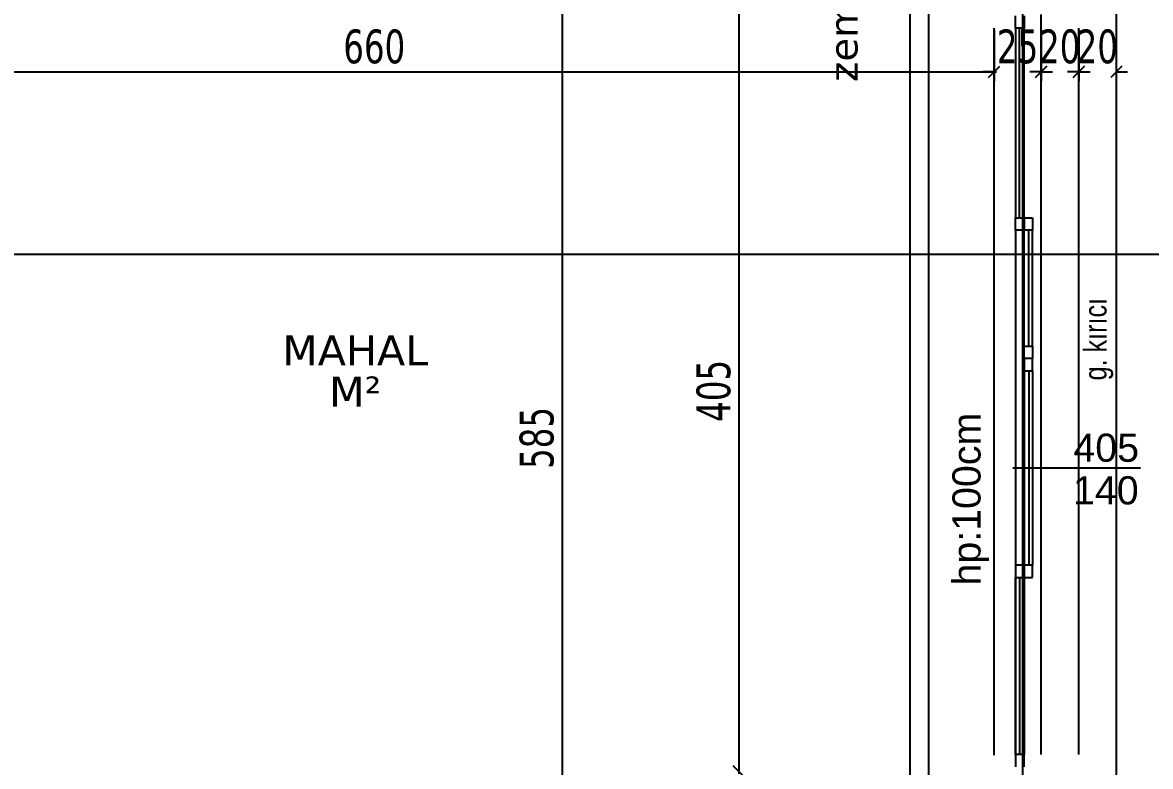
# Model space of a CAD drawing. Header units: millimetres. Extents: x 43168.9 to 43194.6, y -25545.1 to -25543.4.
# Drawn here: x 43176.8114 to 43176.9315, y -25543.9645 to -25543.8852 of the extents above; entities that cross this region are included whole.
import ezdxf
from ezdxf.enums import TextEntityAlignment as Align

# ---------------------------------------------------------------- set-up
doc = ezdxf.new("R2010")
doc.units = ezdxf.units.MM
doc.header["$LTSCALE"] = 200
doc.linetypes.add('DASHDOT2', pattern=[0.5, 0.25, -0.125, 0, -0.125])
doc.linetypes.add('HIDDEN2', pattern=[0.1875, 0.125, -0.0625])
for name, color, linetype in [('aks_sgh', 5, 'DASHDOT2'), ('cam_sgh', 1, 'Continuous'), ('dograma_sgh', 43, 'Continuous'), ('gor-4_sgh', 17, 'Continuous'), ('izd.tas.alt_sgh', 214, 'HIDDEN2'), ('olcuic_sgh', 183, 'Continuous'), ('poz_sgh', 12, 'Continuous'), ('yazi-merdi_sgh', 9, 'Continuous')]:
    doc.layers.add(name, color=color, linetype=linetype)
doc.styles.add('dim', font='VERDANA.TTF', dxfattribs={"width": 0.7})
doc.styles.add('text1', font='VERDANA.TTF')
doc.styles.add('text2', font='arial.ttf')

msp = doc.modelspace()

# ---------------------------------------------------------------- linework, layer by layer
at = {"color": 0, "linetype": 'ByBlock', "lineweight": -2}
for p, q in [((43176.91427959124, -25543.89105548641), (43176.91547959124, -25543.88985548641)), ((43176.91427959124, -25543.89105548641), (43176.91547959124, -25543.88985548641)), ((43176.92047959124, -25543.88985548641), (43176.91927959125, -25543.89105548641)), ((43176.91927959125, -25543.89105548641), (43176.92047959124, -25543.88985548641)), ((43176.92447959125, -25543.88985548641), (43176.92327959124, -25543.89105548641)), ((43176.92327959124, -25543.89105548641), (43176.92447959125, -25543.88985548641)), ((43176.92847959125, -25543.88985548641), (43176.92727959124, -25543.89105548641)), ((43176.88708583754, -25543.96439606882), (43176.88828583754, -25543.96559606882)), ((43176.88828583754, -25543.96559606882), (43176.88708583754, -25543.96439606882))]:
    msp.add_line(p, q, dxfattribs=at)
at = {"layer": 'aks_sgh'}
for p, q in [((43176.9058790417, -25543.74091939969), (43176.9058790417, -25544.60991939969)), ((43176.91787904171, -25543.74091939969), (43176.91787904171, -25544.60991939969)), ((43176.98687959124, -25543.90991015457), (43176.18487849217, -25543.90991015457))]:
    msp.add_line(p, q, dxfattribs=at)
at = {"layer": 'cam_sgh'}
for p, q in [((43176.91756959124, -25543.90599606882), (43176.91756959124, -25543.88581606882)), ((43176.91854959125, -25543.91966606882), (43176.91854959125, -25543.90732606882)), ((43176.91854959125, -25543.92232606882), (43176.91854959125, -25543.94299606882)), ((43176.91756959124, -25543.94432606882), (43176.91756959124, -25543.96317606882))]:
    msp.add_line(p, q, dxfattribs=at)
at = {"layer": 'dograma_sgh'}
for p, q in [((43176.91714959125, -25543.88581606882), (43176.91714959125, -25543.88448606882)), ((43176.91805959124, -25543.88448606882), (43176.91805959124, -25543.88581606882)), ((43176.91805959124, -25543.88581606882), (43176.91714959125, -25543.88581606882)), ((43176.91714959125, -25543.90732606882), (43176.91714959125, -25543.90599606882)), ((43176.91714959125, -25543.90599606882), (43176.91805959124, -25543.90599606882)), ((43176.91805959124, -25543.90599606882), (43176.91805959124, -25543.90732606882)), ((43176.91805959124, -25543.90732606882), (43176.91805959124, -25543.90599606882)), ((43176.91805959124, -25543.90599606882), (43176.91896959124, -25543.90599606882)), ((43176.91896959124, -25543.90599606882), (43176.91896959124, -25543.90732606882)), ((43176.91805959124, -25543.90732606882), (43176.91714959125, -25543.90732606882)), ((43176.91896959124, -25543.90732606882), (43176.91805959124, -25543.90732606882)), ((43176.91805959124, -25543.92099606882), (43176.91805959124, -25543.91966606882)), ((43176.91805959124, -25543.91966606882), (43176.91896959124, -25543.91966606882)), ((43176.91896959124, -25543.91966606882), (43176.91896959124, -25543.92099606882)), ((43176.91805959124, -25543.92099606882), (43176.91805959124, -25543.92232606882)), ((43176.91896959124, -25543.92099606882), (43176.91805959124, -25543.92099606882)), ((43176.91896959124, -25543.92099606882), (43176.91805959124, -25543.92099606882)), ((43176.91896959124, -25543.92232606882), (43176.91896959124, -25543.92099606882)), ((43176.91805959124, -25543.92232606882), (43176.91896959124, -25543.92232606882)), ((43176.91714959125, -25543.94299606882), (43176.91714959125, -25543.94432606882)), ((43176.91805959124, -25543.94299606882), (43176.91714959125, -25543.94299606882)), ((43176.91805959124, -25543.94432606882), (43176.91805959124, -25543.94299606882)), ((43176.91805959124, -25543.94299606882), (43176.91805959124, -25543.94432606882)), ((43176.91896959124, -25543.94299606882), (43176.91805959124, -25543.94299606882)), ((43176.91896959124, -25543.94432606882), (43176.91896959124, -25543.94299606882)), ((43176.91714959125, -25543.94432606882), (43176.91805959124, -25543.94432606882)), ((43176.91805959124, -25543.94432606882), (43176.91896959124, -25543.94432606882)), ((43176.91714959125, -25543.96317606882), (43176.91714959125, -25543.96450606882)), ((43176.91805959124, -25543.96317606882), (43176.91714959125, -25543.96317606882)), ((43176.91805959124, -25543.96450606882), (43176.91805959124, -25543.96317606882))]:
    msp.add_line(p, q, dxfattribs=at)
at = {"layer": 'gor-4_sgh'}
for p, q in [((43176.92787959124, -25543.85791939969), (43176.92787959124, -25544.47291939969)), ((43176.91987959125, -25543.92099606882), (43176.91987959125, -25543.88434606882)), ((43176.91487959124, -25543.9632449215), (43176.91487959124, -25543.88581606882)), ((43176.91714959125, -25543.88581606882), (43176.91714959125, -25543.90599606882)), ((43176.91805959124, -25543.90599606882), (43176.91805959124, -25543.88581606882)), ((43176.92387959125, -25543.96317606882), (43176.92387959125, -25543.88581606882)), ((43176.91714959125, -25543.90732606882), (43176.91714959125, -25543.96450606882)), ((43176.91805959124, -25543.91966606882), (43176.91805959124, -25543.90732606882)), ((43176.91896959124, -25543.91966606882), (43176.91896959124, -25543.90732606882)), ((43176.91987959125, -25543.96317606882), (43176.91987959125, -25543.92099606882)), ((43176.91805959124, -25543.92232606882), (43176.91805959124, -25543.94299606882)), ((43176.91896959124, -25543.92232606882), (43176.91896959124, -25543.94299606882)), ((43176.91714959125, -25543.96317606882), (43176.91714959125, -25543.94432606882)), ((43176.91805959124, -25543.94432606882), (43176.91805959124, -25543.96317606882))]:
    msp.add_line(p, q, dxfattribs=at)
at = {"layer": 'izd.tas.alt_sgh'}
msp.add_line((43176.90787959124, -25543.83791939969), (43176.9078790417, -25544.46491939969), dxfattribs=at)
at = {"layer": 'olcuic_sgh'}
for p, q in [((43176.86887671924, -25543.87067525491), (43176.86887671924, -25543.98816939969)), ((43176.88768583754, -25543.88374606882), (43176.88768583754, -25543.96524606882)), ((43176.91487959124, -25543.88599606882), (43176.91487959124, -25543.89145548641)), ((43176.91487959124, -25543.88599606882), (43176.91487959124, -25543.89145548641)), ((43176.91987959125, -25543.88599606882), (43176.91987959125, -25543.89145548641)), ((43176.91987959125, -25543.88599606882), (43176.91987959125, -25543.89145548641)), ((43176.92387959125, -25543.88599606882), (43176.92387959125, -25543.89145548641)), ((43176.92387959125, -25543.88599606882), (43176.92387959125, -25543.89145548641)), ((43176.92787959124, -25543.88599606882), (43176.92787959124, -25543.89145548641)), ((43176.78262959125, -25543.89045548641), (43176.91512959125, -25543.89045548641)), ((43176.91487959124, -25543.89045548641), (43176.91367959124, -25543.89045548641)), ((43176.91987959125, -25543.89045548641), (43176.91867959125, -25543.89045548641)), ((43176.91987959125, -25543.89045548641), (43176.92107959124, -25543.89045548641)), ((43176.92387959125, -25543.89045548641), (43176.92267959124, -25543.89045548641)), ((43176.92387959125, -25543.89045548641), (43176.92507959124, -25543.89045548641)), ((43176.92787959124, -25543.89045548641), (43176.92907959125, -25543.89045548641))]:
    msp.add_line(p, q, dxfattribs=at)
at = {"layer": 'poz_sgh'}
msp.add_line((43176.91687166582, -25543.93266106882), (43176.9304522426, -25543.93266106882), dxfattribs=at)

# ---------------------------------------------------------------- texts
at = {"color": 7, "style": 'text1'}
for tag, text, p in [('MAHAL', '', (43176.84683746398, -25543.9201195552)), ('M²', 'm²', (43176.84683746398, -25543.9245035552))]:
    msp.add_attdef(tag, text=text, height=0.003200000000004366, dxfattribs=at).set_placement(p, align=Align.MIDDLE)
at = {"layer": 'olcuic_sgh', "color": 2, "style": 'dim', "width": 0.7}
for s, p in [('660', (43176.84557262012, -25543.88954427083)), ('25', (43176.91516253282, -25543.88954306196)), ('20', (43176.91965407076, -25543.88954306196)), ('20', (43176.92365407076, -25543.88954306196))]:
    msp.add_text(s, height=0.0036, dxfattribs=at).set_placement(p)
for s, p in [('405', (43176.88677462196, -25543.92774380555)), ('585', (43176.86795341501, -25543.93276314664))]:
    msp.add_text(s, height=0.0036, rotation=90, dxfattribs=at).set_placement(p)
at = {"layer": 'poz_sgh', "style": 'text2'}
msp.add_text('hp:100cm', height=0.003, rotation=90, dxfattribs=at).set_placement((43176.91342354109, -25543.93597825026), align=Align.CENTER)
for s, p in [('405', (43176.92680176509, -25543.93199952347)), ('140', (43176.92676493017, -25543.93654085945))]:
    msp.add_text(s, height=0.003, dxfattribs=at).set_placement(p, align=Align.CENTER)
at = {"layer": 'yazi-merdi_sgh', "style": 'text1'}
msp.add_text('zemin kat izi', height=0.003, rotation=90, dxfattribs=at).set_placement((43176.90032393712, -25543.86549808221), align=Align.RIGHT)
at = {"layer": 'yazi-merdi_sgh', "style": 'text2', "width": 0.8}
msp.add_text('g. kırıcı', height=0.0024, rotation=90, dxfattribs=at).set_placement((43176.92683744823, -25543.92333634993))

doc.saveas('drawing.dxf')
